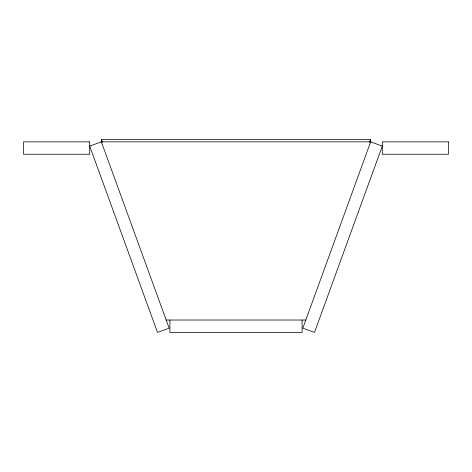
<?xml version="1.0" encoding="UTF-8"?>
<svg xmlns="http://www.w3.org/2000/svg" width="472" height="472" viewBox="0 0 472 472"><rect width="100%" height="100%" fill="white"/><g stroke="black" fill="none" stroke-linecap="round" stroke-linejoin="round"><path stroke-width="0.71" d="M369.6 142.338L370.662 139.588L101.338 139.588L101.338 141.848L169.159 328.176L157.512 332.412L89.698 146.084L101.338 141.848L370.662 141.848L382.302 146.084L314.488 332.412L302.841 328.176L370.662 141.848L370.662 139.588M166.191 320.022L305.809 320.022M101.338 139.588L102.4 142.338M302.098 320.022L302.098 332.412L169.902 332.412L169.902 320.022M89.698 141.848L23.6 141.848L23.6 154.238L89.698 154.238L89.698 141.848M448.4 141.848L382.302 141.848L382.302 154.238L448.4 154.238L448.4 141.848"/></g></svg>
